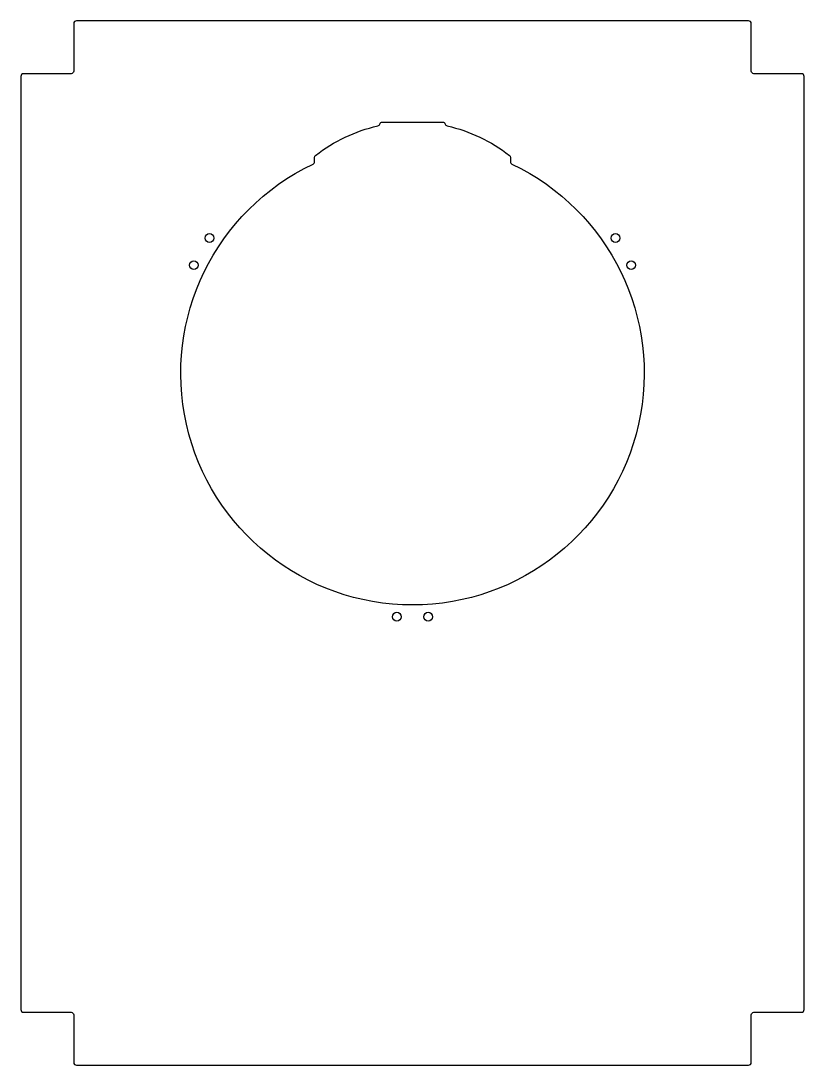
# Model space of a CAD drawing. Header units: millimetres. Extents: x -300 to 300, y -400 to 400.
import ezdxf

# ---------------------------------------------------------------- set-up
doc = ezdxf.new("R2010")
doc.units = ezdxf.units.MM
doc.layers.get('0').update_dxf_attribs({"linetype": 'CONTINUOUS'})

msp = doc.modelspace()

# ---------------------------------------------------------------- linework, layer by layer
for points in [[(300, 357.5, 0.414214), (298, 359.5), (261.5, 359.5, -0.414214), (259.5, 361.5), (259.5, 398, 0.414214), (257.5, 400), (-257.5, 400, 0.414214), (-259.5, 398), (-259.5, 361.5, -0.414214), (-261.5, 359.5), (-298, 359.5, 0.414214), (-300, 357.5), (-300, -357.5, 0.414214), (-298, -359.5), (-261.5, -359.5, -0.414214), (-259.5, -361.5), (-259.5, -398, 0.414214), (-257.5, -400), (257.5, -400, 0.414214), (259.5, -398), (259.5, -361.5, -0.414214), (261.5, -359.5), (298, -359.5, 0.414214), (300, -357.5)], [(25.06, 321, 0.28163), (26.56, 319.54, -0.110547), (74.23, 296.98, -0.231133), (75, 295.41), (75, 292.15, 0.289571), (76.14, 290.34, -4.436958), (-76.14, 290.34, 0.289571), (-75, 292.15), (-75, 295.41, -0.231133), (-74.23, 296.98, -0.110547), (-26.56, 319.54, 0.28163), (-25.06, 321, -0.342496), (-23.13, 322.5), (23.13, 322.5, -0.342496)]]:
    msp.add_lwpolyline(points, format="xyb", close=True)
for centre in [(-155.51, 233.64), (155.51, 233.64), (-167.51, 212.86), (167.51, 212.86), (-12, -56.5), (12, -56.5)]:
    msp.add_circle(centre, 3.4)

doc.saveas('drawing.dxf')
